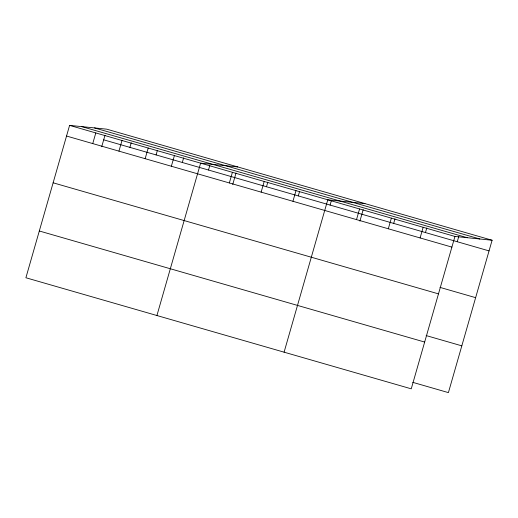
<?xml version="1.0" encoding="UTF-8"?>
<svg xmlns="http://www.w3.org/2000/svg" width="518" height="518" viewBox="0 0 518 518"><rect width="100%" height="100%" fill="white"/><g stroke="black" fill="none" stroke-linecap="round" stroke-linejoin="round"><path stroke-width="0.78" d="M492.1 240.242L106.747 129.17L69.593 125.382L25.9 277.758L411.253 388.83L454.946 236.454L492.1 240.242L448.407 392.618L412.742 382.336M92.741 143.583L95.798 132.938M101.716 146.717L104.999 135.256M118.946 151.139L122.002 140.488M129.895 147.371L131.203 142.813M145.15 158.689L148.206 148.044M156.099 154.927L157.407 150.362M171.354 166.246L174.411 155.594M182.304 162.477L183.612 157.912M156.922 315.52L200.615 163.151L237.768 166.938M208.508 170.034L209.816 165.469M229.351 182.958L232.407 172.313M232.731 184.486L236.02 173.018M261.143 192.12L264.193 181.475M266.505 186.745L267.812 182.187M292.935 201.288L295.985 190.637M298.297 195.914L299.605 191.349M284.091 352.175L327.777 199.806L364.931 203.593M330.089 205.076L331.397 200.511M356.52 219.613L359.57 208.968M359.9 221.141L363.189 209.673M388.312 228.775L391.362 218.13M393.674 223.4L394.981 218.836M420.104 237.943L423.154 227.292M425.466 232.563L426.774 228.004M457.258 241.731L458.78 236.402M94.483 127.92L479.836 238.992M81.85 126.632L467.21 237.704M69.593 125.382L454.946 236.454M103.691 139.821L489.044 250.893M66.537 136.033L451.897 247.105M439.97 287.38L475.634 297.662M53.127 182.802L438.481 293.874M426.152 335.567L461.816 345.849M39.31 230.989L424.663 342.061"/></g></svg>
